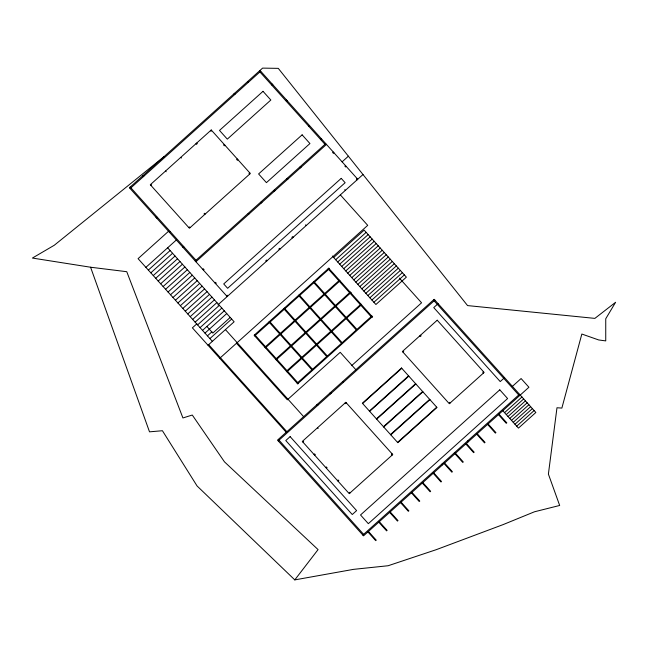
<?xml version="1.0" encoding="UTF-8"?>
<svg xmlns="http://www.w3.org/2000/svg" width="648" height="648" viewBox="0 0 648 648"><rect width="100%" height="100%" fill="white"/><g stroke="black" fill="none" stroke-linecap="round" stroke-linejoin="round"><path stroke-width="0.97" d="M90.582 267.227L149.51 431.835L162.421 430.726L197.065 485.96L294.791 579.887L318.071 549.601L224.467 461.846L192.286 415.036L182.922 417.96L126.757 271.698L90.582 267.227L32.4 258.058L54.278 245.252L164.252 156.476M259.921 71.766L260.618 71.142M130.135 188.536L260.69 71.231M150.935 185.425L151.632 184.802M271.512 84.669L272.209 84.046M272.136 85.366L272.832 84.742M223.576 145.12L224.273 144.488M224.2 145.816L224.897 145.184M156.022 217.347L156.719 216.724M285.881 100.667L286.578 100.043M156.646 218.044L157.343 217.42M286.513 101.363L287.21 100.732M236.609 159.619L237.306 158.995M237.233 160.315L237.929 159.692M168.537 231.271L138.073 258.649L212.366 341.334M169.314 232.146L170.011 231.522M188.787 227.553L189.483 226.93L190.107 227.626M249.715 172.805L249.018 173.429L249.642 174.126M145.897 267.349L176.353 239.979M148.36 270.094L170.116 250.541M308.796 126.166L309.493 125.542M150.814 272.832L172.579 253.279M182.614 246.945L183.311 246.313M183.238 247.641L183.935 247.01M153.276 275.57L175.041 256.017M155.739 278.308L177.503 258.763M158.201 281.054L179.966 261.5M320.396 139.069L321.092 138.445M160.663 283.792L182.428 264.238M321.019 139.766L321.716 139.142M163.126 286.529L184.891 266.976M195.202 260.958L325.758 143.645M195.907 261.735L326.462 144.431M165.588 289.275L187.353 269.722M168.051 292.013L189.815 272.46M170.513 294.751L192.27 275.197M202.751 269.357L203.448 268.726M332.61 152.669L333.307 152.045M172.976 297.489L194.732 277.943M203.375 270.054L204.071 269.422M333.234 153.365L333.931 152.742M175.438 300.235L197.195 280.681M177.9 302.972L199.657 283.419M180.363 305.71L202.119 286.157M342.104 161.838L348.373 156.2M182.825 308.456L204.582 288.903M214.974 282.957L215.671 282.326M344.833 166.269L345.53 165.645M215.598 283.654L216.294 283.022M345.457 166.965L346.154 166.342M185.288 311.194L207.044 291.641M187.75 313.932L209.506 294.378M190.212 316.67L211.969 297.124M192.675 319.415L214.431 299.862M195.137 322.153L216.894 302.6M226.565 295.861L227.262 295.229M357.121 178.548L356.424 179.172L357.048 179.869M196.879 323.789L192.375 327.839L286.222 432.281M217.914 304.892L362.993 174.531M197.6 324.891L219.356 305.338M200.062 327.637L221.819 308.084M202.524 330.375L224.281 310.821M204.987 333.113L226.743 313.559M207.441 335.85L211.945 331.808M230.218 317.431L212.811 333.072L206.947 326.543M209.903 338.596L231.668 319.043M208.016 345.246L234.131 321.781L167.654 247.803M219.745 358.295L367.716 225.35L340.338 194.886M333.68 257.499L364.144 230.129L406.377 277.133L375.913 304.503L332.335 256.009M335.688 259.743L366.152 232.365M254.672 335.891L329.257 268.863M337.705 261.978L368.161 234.608M339.714 264.214L370.178 236.844M341.723 266.458L372.187 239.08M343.732 268.693L374.196 241.323M345.749 270.929L376.213 243.559M264.878 347.247L339.463 280.228M347.757 273.164L378.221 245.794M265.421 347.855L340.014 280.835M349.766 275.408L380.23 248.03M351.775 277.644L382.239 250.274M353.792 279.879L384.256 252.509M355.801 282.123L386.265 254.745M357.809 284.359L388.274 256.989M275.627 359.211L350.398 292.037L351.095 292.815M276.178 359.826L350.771 292.799M359.826 286.594L390.282 259.224M361.835 288.838L392.299 261.46M363.844 291.074L394.308 263.704M365.853 293.309L396.317 265.939M367.87 295.553L398.334 268.175M286.384 371.183L360.976 304.163M286.926 371.79L361.519 304.771M369.878 297.788L400.343 270.419M371.887 300.024L402.351 272.654M373.904 302.268L404.36 274.89M297.132 383.146L371.903 315.973L372.608 316.751L371.822 317.455M297.683 383.762L372.276 316.734L328.714 268.256M298.623 383.227L297.837 383.932L254.121 335.275L328.884 268.102L329.589 268.88M351.564 365.699L421.573 302.802L399.371 278.089M278.227 440.883L434.889 300.113M438.097 303.685L433.747 307.589L500.224 381.575L504.573 377.663M302.932 442.122L303.629 441.499M346.453 403.024L345.757 403.647L345.133 402.951M403.024 352.188L403.72 351.564M362.621 403.51L401.792 368.315M314.037 454.483L314.734 453.859M314.661 455.18L315.357 454.556M369.392 411.043L408.556 375.848M369.66 411.342L408.831 376.156M376.423 418.875L415.595 383.681M376.699 419.175L415.87 383.989M325.766 467.54L326.462 466.916M326.398 468.237L327.094 467.613M383.462 426.708L422.634 391.514M383.738 427.016L422.909 391.821M337.503 480.597L338.199 479.966M338.126 481.294L338.823 480.662M390.501 434.541L429.673 399.346M390.776 434.849L429.948 399.654M397.54 442.373L436.712 407.179M392.121 453.851L391.424 454.475L392.056 455.171M483.513 371.733L482.817 372.357L483.44 373.054M512.147 386.589L521.097 378.545L528.922 387.253L363.544 535.847L277.522 440.105L434.184 299.327L535.856 412.476L518.449 428.117L502.808 410.711M362.839 535.062L519.51 394.292M504.549 412.646L521.956 397.005M506.282 414.582L523.689 398.941M508.024 416.518L525.431 400.877M509.757 418.454L527.164 402.813M511.499 420.382L528.906 404.741M513.232 422.318L530.639 406.677M514.974 424.254L532.381 408.613M516.707 426.19L534.122 410.549M294.791 579.887L353.5 569.365L388.144 565.736L436.177 549.698L503.123 524.605L534.511 511.774L559.67 505.464L548.394 474.093L556.98 407.754L561.873 408.086L581.839 334.036L598.687 339.957L605.742 340.897L605.742 318.776L615.6 302.284L594.872 318.387L467.564 305.589L278.284 68.364L262.586 68.113L129.43 187.758L227.189 296.557M259.994 70.446L357.745 179.245M259.913 71.936L324.98 144.35M247.633 81.551L248.257 82.247M344.76 189.653L345.392 190.35M433.496 299.959L434.12 300.656M434.111 300.818L518.732 394.997M234.576 93.28L235.2 93.976M300.421 166.568L301.053 167.265M233.879 93.911L234.503 94.608M299.732 167.192L300.356 167.889M287.372 178.297L287.996 178.994M498.976 414.153L506.801 422.861L506.274 423.33L498.458 414.623M286.675 178.929L287.299 179.618M420.503 335.227L421.127 335.915M419.807 335.85L420.43 336.547M488.098 423.93L495.923 432.637L495.396 433.107L487.58 424.4M274.315 190.034L274.938 190.731M305.597 224.848L306.221 225.544M273.618 190.658L274.242 191.354M210.543 130.613L211.167 131.309M449.396 402.392L450.02 403.088M477.22 433.706L485.036 442.414L484.518 442.876L476.693 434.176M328.107 268.807L371.118 316.678M261.257 201.763L261.881 202.459M292.54 236.577L293.163 237.273M260.561 202.387L261.185 203.083M291.843 237.2L292.467 237.897M468.067 440.672L468.69 441.369M467.37 441.296L467.994 441.993M196.7 143.046L197.324 143.743M466.341 443.483L474.158 452.183L473.639 452.652L465.815 443.953M196.004 143.67L196.628 144.366M313.916 281.548L356.927 329.419M313.308 282.099L356.319 329.97M248.2 213.492L248.824 214.188M279.482 248.306L280.114 249.002M278.786 248.937L279.418 249.626M455.009 452.409L455.633 453.098M455.463 453.26L463.28 461.959L462.761 462.429L454.313 453.033M180.776 157.359L181.399 158.055M299.117 294.848L342.136 342.719M298.509 295.391L341.528 343.262M266.425 260.042L267.057 260.731M265.729 260.666L266.36 261.363M444.577 463.036L452.401 471.736L451.875 472.206L444.058 463.506M441.952 464.138L442.576 464.835M355.857 369.716L340.216 352.31L287.339 399.816L236.504 343.246M204.711 213.241L205.343 213.937M165.54 171.04L166.163 171.736M204.015 213.864L204.647 214.561M433.698 472.813L441.523 481.513L440.996 481.982L433.18 473.275M284.326 308.14L327.337 356.011M283.719 308.691L326.73 356.562M342.8 381.445L343.424 382.142M422.82 482.582L430.637 491.289L430.118 491.759L422.302 483.052M143.184 175.397L143.807 176.094M142.487 176.021L143.111 176.718M269.528 321.44L312.539 369.311M268.92 321.983L311.931 369.854M330.44 392.55L331.063 393.247M329.743 393.182L330.367 393.879M411.942 492.359L419.758 501.066L419.24 501.536L411.415 492.828M130.92 187.839L195.988 260.253M130.127 187.134L130.758 187.823M317.382 404.287L318.006 404.984M254.729 334.733L297.748 382.604M316.686 404.911L317.309 405.608M401.063 502.135L408.88 510.843L408.362 511.313L400.537 502.605M317.512 427.769L318.136 428.466M390.177 511.912L398.002 520.619L397.475 521.089L389.659 512.382M225.423 329.605L303.629 416.64M379.299 521.689L387.123 530.396L386.597 530.858L378.78 522.158M349.304 492.326L349.928 493.023M208.672 344.655L286.878 431.698M368.42 531.465L376.245 540.165L375.719 540.635L367.902 531.935M279.005 440.178L363.625 534.357M211.24 129.981L150.312 184.729L189.41 228.25L250.339 173.502L211.24 129.981M263.015 91.319L219.502 130.426L227.318 139.134L270.84 100.027L263.015 91.319M302.122 134.841L258.601 173.948L266.425 182.647L309.938 143.548L302.122 134.841M341.221 178.362L223.722 283.937L227.634 288.295L345.133 182.712L341.221 178.362M290.134 436.63L285.784 440.543L352.261 514.528L356.611 510.616L290.134 436.63M345.829 402.327L302.308 441.426L349.231 493.646L392.753 454.548L345.829 402.327M437.214 320.209L402.4 351.491L449.323 403.712L484.137 372.43L437.214 320.209M401.517 368.015L362.354 403.21L397.815 442.681L436.987 407.487L401.517 368.015M499.778 389.837L360.523 514.966L368.339 523.673L507.603 398.544L499.778 389.837"/></g></svg>
